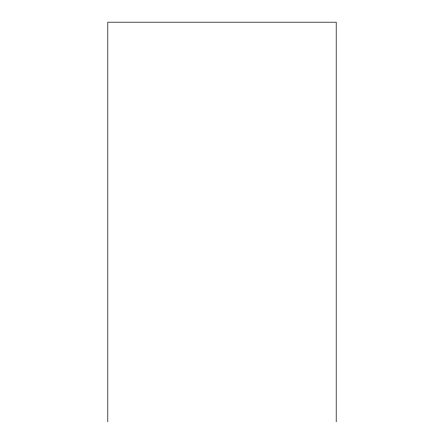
<?xml version="1.0" encoding="UTF-8"?>
<svg xmlns="http://www.w3.org/2000/svg" width="444" height="444" viewBox="0 0 444 444"><rect width="100%" height="100%" fill="white"/><g stroke="black" fill="none" stroke-linecap="round" stroke-linejoin="round"><path stroke-width="0.67" d="M336.202 421.8L336.202 22.2L107.798 22.2L107.798 421.8"/></g></svg>
